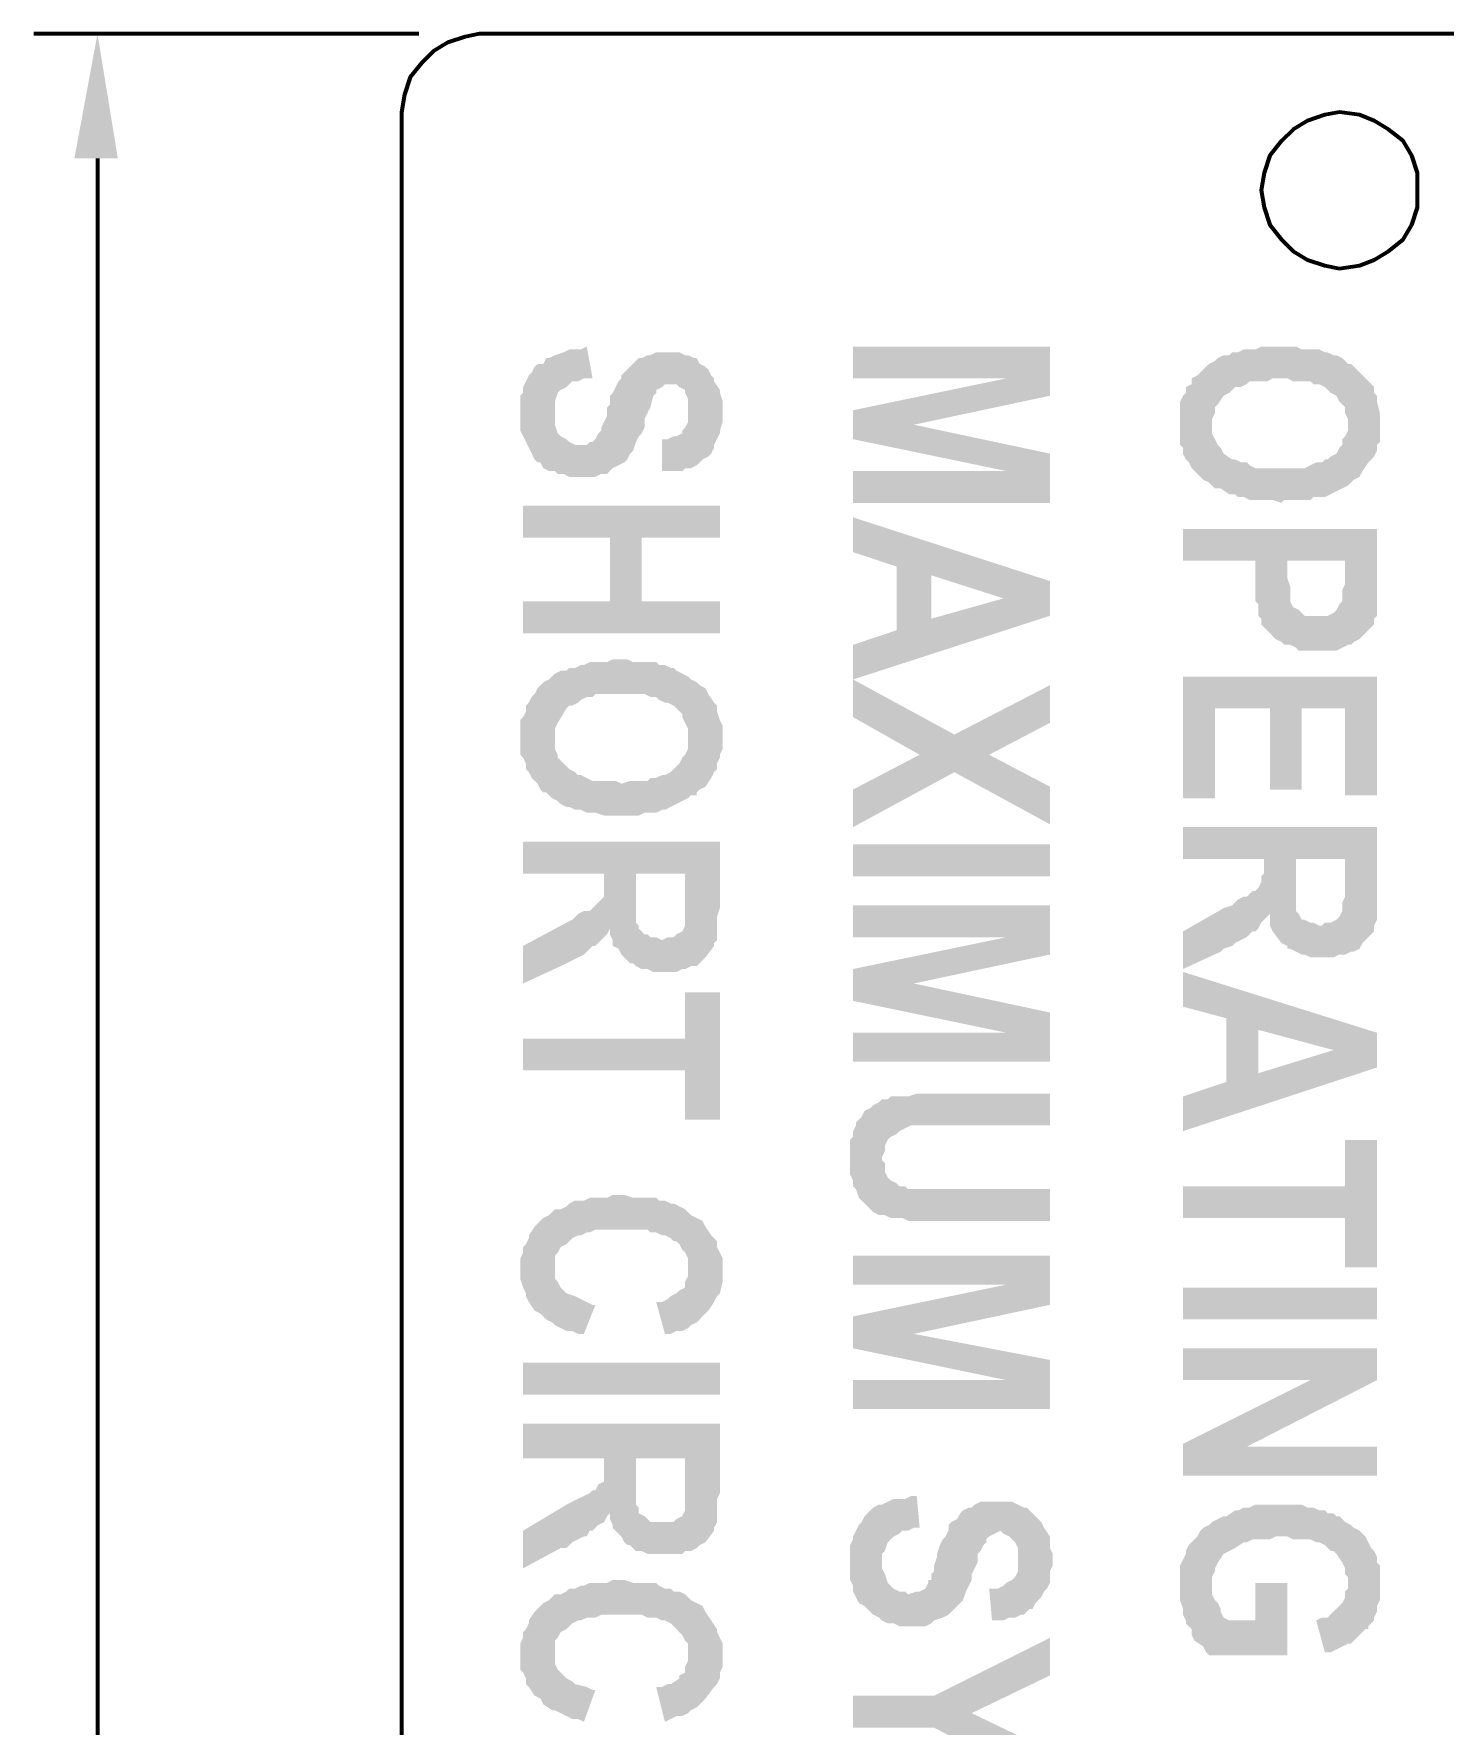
# Model space of a CAD drawing. Header units: inches. Extents: x -186 to 186, y -282 to 282.
# Drawn here: x -137.52 to -119.46, y -28.72 to -7.07 of the extents above; entities that cross this region are included whole.
import ezdxf

# ---------------------------------------------------------------- set-up
doc = ezdxf.new("R2010")
doc.units = ezdxf.units.IN
doc.header["$MEASUREMENT"] = 0
doc.layers.add('H', color=7, linetype='CONTINUOUS', lineweight=100)
doc.layers.add('P', color=250, linetype='CONTINUOUS', lineweight=100)

msp = doc.modelspace()

# ---------------------------------------------------------------- hatches: boundary and pattern name
at = {"layer": 'H', "linetype": 'Continuous'}
for points in [[(-136.444, -8.667), (-137, -8.667), (-136.704, -7.074)], [(-128.704, -11.889), (-128.704, -11.815), (-128.704, -11.778), (-128.741, -11.667), (-128.741, -11.63), (-128.815, -11.519), (-128.815, -11.481), (-128.852, -11.444), (-128.889, -11.37), (-128.926, -11.333), (-129, -11.296), (-129.037, -11.222), (-129.074, -11.222), (-129.148, -11.185), (-129.185, -11.185), (-129.259, -11.148), (-129.333, -11.148), (-129.407, -11.148), (-129.481, -11.148), (-129.556, -11.148), (-129.63, -11.185), (-129.667, -11.185), (-129.741, -11.222), (-129.778, -11.222), (-129.852, -11.296), (-129.889, -11.333), (-129.926, -11.37), (-130, -11.444), (-130, -11.481), (-130.037, -11.519), (-130.074, -11.593), (-130.111, -11.667), (-130.148, -11.704), (-130.148, -11.815), (-130.185, -11.852), (-130.185, -11.963), (-130.222, -12.037), (-130.259, -12.111), (-130.259, -12.148), (-130.296, -12.185), (-130.333, -12.259), (-130.37, -12.296), (-130.407, -12.296), (-130.444, -12.333), (-130.519, -12.333), (-130.593, -12.333), (-130.667, -12.296), (-130.704, -12.259), (-130.778, -12.222), (-130.815, -12.185), (-130.852, -12.074), (-130.852, -12), (-130.852, -11.926), (-130.926, -11.222), (-130.963, -11.222), (-131, -11.296), (-131.074, -11.296), (-131.111, -11.333), (-131.148, -11.407), (-131.185, -11.444), (-131.259, -11.593), (-131.259, -11.667), (-131.296, -11.704), (-131.296, -11.778), (-131.296, -12), (-131.296, -12.074), (-131.296, -12.148), (-131.259, -12.222), (-131.222, -12.296), (-131.148, -12.444), (-131.111, -12.519), (-131.074, -12.556), (-131.037, -12.556), (-131, -12.63), (-130.926, -12.667), (-130.852, -12.667), (-130.815, -12.704), (-130.741, -12.704), (-130.667, -12.741), (-130.593, -12.741), (-130.481, -12.741), (-130.407, -12.741), (-130.333, -12.741), (-130.259, -12.704), (-130.185, -12.704), (-130.111, -12.63), (-130.037, -12.593), (-129.963, -12.556), (-129.926, -12.519), (-129.889, -12.444), (-129.852, -12.407), (-129.815, -12.296), (-129.778, -12.222), (-129.741, -12.185), (-129.704, -12.111), (-129.704, -12), (-129.667, -11.926), (-129.63, -11.852), (-129.593, -11.704), (-129.556, -11.667), (-129.556, -11.63), (-129.481, -11.593), (-129.444, -11.556), (-129.37, -11.556), (-129.296, -11.556), (-129.259, -11.593), (-129.185, -11.63), (-129.185, -11.667), (-129.148, -11.741), (-129.148, -11.815), (-129.148, -11.889), (-129.111, -12.63), (-129.037, -12.593), (-129, -12.556), (-128.963, -12.519), (-128.889, -12.481), (-128.852, -12.444), (-128.815, -12.37), (-128.815, -12.333), (-128.778, -12.259), (-128.741, -12.185), (-128.741, -12.148), (-128.704, -12.037), (-128.704, -12)], [(-130.37, -11.481), (-130.444, -11.074), (-130.519, -11.111), (-130.593, -11.111), (-130.667, -11.111), (-130.741, -11.148), (-130.852, -11.185), (-130.926, -11.222), (-130.852, -11.926), (-130.852, -11.852), (-130.852, -11.778), (-130.815, -11.667), (-130.778, -11.63), (-130.704, -11.593), (-130.667, -11.556), (-130.63, -11.519), (-130.556, -11.519), (-130.481, -11.481)], [(-124.519, -11.704), (-124.519, -11.074), (-127.037, -11.074), (-127.037, -11.481), (-125.074, -11.481)], [(-120.296, -12.074), (-120.296, -12), (-120.296, -11.926), (-120.333, -11.778), (-120.333, -11.704), (-120.37, -11.667), (-120.37, -11.593), (-120.519, -11.444), (-120.556, -11.407), (-120.593, -11.37), (-120.667, -11.296), (-120.704, -11.296), (-120.778, -11.222), (-120.852, -11.185), (-120.889, -11.185), (-120.963, -11.148), (-121, -11.148), (-121.074, -11.111), (-121.148, -11.111), (-121.222, -11.111), (-121.296, -11.111), (-121.37, -11.074), (-121.444, -11.074), (-121.519, -11.074), (-121.667, -11.074), (-121.778, -11.074), (-121.815, -11.074), (-121.889, -11.111), (-121.963, -11.111), (-122.037, -11.111), (-122.111, -11.148), (-122.185, -11.148), (-122.222, -11.185), (-122.296, -11.185), (-122.37, -11.222), (-122.407, -11.259), (-122.481, -11.296), (-122.519, -11.333), (-122.556, -11.37), (-122.593, -11.407), (-122.63, -11.444), (-122.704, -11.481), (-122.704, -11.556), (-122.778, -11.593), (-122.778, -11.667), (-122.815, -11.704), (-122.852, -11.778), (-122.852, -11.926), (-122.852, -12.185), (-122.852, -12.259), (-122.852, -12.333), (-122.815, -12.37), (-122.815, -12.444), (-122.778, -12.519), (-122.741, -12.556), (-122.704, -12.63), (-122.667, -12.667), (-122.63, -12.704), (-122.556, -12.778), (-122.481, -12.815), (-122.444, -12.852), (-122.444, -12.074), (-122.444, -12), (-122.407, -11.926), (-122.407, -11.852), (-122.37, -11.815), (-122.296, -11.704), (-122.222, -11.667), (-122.185, -11.63), (-122.148, -11.593), (-122.074, -11.593), (-122, -11.556), (-121.963, -11.519), (-121.889, -11.519), (-121.815, -11.519), (-121.741, -11.519), (-121.667, -11.481), (-121.481, -11.481), (-121.407, -11.519), (-121.333, -11.519), (-121.259, -11.519), (-121.185, -11.519), (-121.148, -11.556), (-121.074, -11.556), (-121, -11.593), (-120.963, -11.63), (-120.926, -11.667), (-120.852, -11.704), (-120.815, -11.778), (-120.778, -11.815), (-120.741, -11.852), (-120.741, -11.926), (-120.704, -12), (-120.704, -12.074), (-120.667, -12.815), (-120.63, -12.778), (-120.556, -12.741), (-120.519, -12.667), (-120.444, -12.556), (-120.407, -12.519), (-120.37, -12.481), (-120.333, -12.407), (-120.333, -12.333), (-120.296, -12.296), (-120.296, -12.185), (-120.296, -12.148)], [(-124.519, -11.704), (-125.074, -11.481), (-127.037, -11.889), (-126.259, -12.074)], [(-129.111, -12.63), (-129.148, -11.889), (-129.148, -11.963), (-129.148, -12.037), (-129.185, -12.111), (-129.222, -12.148), (-129.222, -12.185), (-129.296, -12.222), (-129.333, -12.222), (-129.407, -12.259), (-129.481, -12.259), (-129.481, -12.667), (-129.37, -12.667), (-129.296, -12.667), (-129.222, -12.667), (-129.185, -12.63)], [(-124.519, -13.074), (-124.519, -12.444), (-126.259, -12.074), (-127.037, -11.889), (-127.037, -12.259), (-125.074, -12.667)], [(-120.667, -12.815), (-120.704, -12.074), (-120.704, -12.148), (-120.741, -12.222), (-120.778, -12.259), (-120.778, -12.333), (-120.815, -12.37), (-120.852, -12.444), (-120.926, -12.481), (-120.963, -12.519), (-121, -12.519), (-121.037, -12.556), (-121.111, -12.556), (-121.185, -12.593), (-121.259, -12.63), (-121.333, -12.63), (-121.407, -12.63), (-121.481, -12.63), (-121.556, -12.63), (-121.667, -12.63), (-121.741, -12.63), (-121.815, -12.63), (-121.889, -12.63), (-121.963, -12.593), (-122, -12.556), (-122.074, -12.556), (-122.148, -12.519), (-122.185, -12.519), (-122.296, -12.444), (-122.333, -12.37), (-122.37, -12.333), (-122.407, -12.259), (-122.444, -12.185), (-122.444, -12.148), (-122.444, -12.074), (-122.444, -12.852), (-122.407, -12.889), (-122.333, -12.889), (-122.222, -12.963), (-122.148, -12.963), (-122.111, -13), (-122.037, -13), (-121.963, -13.037), (-121.889, -13.037), (-121.815, -13.037), (-121.667, -13.037), (-121.556, -13.074), (-121.519, -13.037), (-121.333, -13.037), (-121.296, -13.037), (-121.185, -13.037), (-121.148, -13), (-121.074, -13), (-121, -13), (-120.926, -12.963), (-120.704, -12.852)], [(-124.519, -13.074), (-125.074, -12.667), (-127.037, -12.667), (-127.037, -13.074)], [(-128.741, -13.519), (-128.741, -13.111), (-131.259, -13.111), (-131.259, -13.519), (-130.148, -13.519), (-130.148, -14.333), (-129.741, -13.519)], [(-124.519, -14.519), (-124.519, -14.074), (-127.037, -13.259), (-127.037, -13.704), (-126.481, -13.889), (-126.481, -14.704), (-126.037, -14), (-125.111, -14.296)], [(-120.333, -14.037), (-120.333, -13.407), (-122.815, -13.407), (-122.815, -13.815), (-121.889, -13.815), (-121.889, -14.333), (-121.852, -14.37), (-121.852, -14.444), (-121.852, -14.519), (-121.815, -14.556), (-121.815, -14.63), (-121.704, -14.741), (-121.667, -14.778), (-121.63, -14.815), (-121.556, -14.852), (-121.519, -14.889), (-121.481, -13.815), (-120.741, -13.815), (-120.741, -14), (-120.704, -14.889), (-120.667, -14.889), (-120.63, -14.852), (-120.556, -14.815), (-120.519, -14.778), (-120.444, -14.704), (-120.407, -14.667), (-120.37, -14.63), (-120.37, -14.556), (-120.333, -14.519), (-120.333, -14.444), (-120.333, -14.407), (-120.333, -14.148)], [(-128.741, -14.741), (-128.741, -14.333), (-129.741, -14.333), (-129.741, -13.519), (-130.148, -14.333), (-131.259, -14.333), (-131.259, -14.741)], [(-120.704, -14.889), (-120.741, -14), (-120.741, -14.111), (-120.778, -14.185), (-120.778, -14.259), (-120.778, -14.296), (-120.778, -14.333), (-120.815, -14.37), (-120.852, -14.444), (-120.889, -14.481), (-120.963, -14.519), (-121.037, -14.519), (-121.185, -14.519), (-121.259, -14.519), (-121.296, -14.481), (-121.333, -14.444), (-121.407, -14.407), (-121.444, -14.333), (-121.444, -14.296), (-121.444, -14.222), (-121.444, -14.148), (-121.481, -14.037), (-121.481, -13.815), (-121.519, -14.889), (-121.444, -14.889), (-121.37, -14.926), (-121.333, -14.963), (-121.259, -14.963), (-120.926, -14.963), (-120.852, -14.963), (-120.778, -14.926)], [(-124.519, -14.519), (-125.111, -14.296), (-126.037, -14.556), (-126.037, -14), (-126.481, -14.704), (-127.037, -14.889), (-127.037, -15.333)], [(-128.704, -16.074), (-128.704, -16), (-128.704, -15.926), (-128.741, -15.852), (-128.778, -15.741), (-128.778, -15.667), (-128.815, -15.63), (-128.889, -15.519), (-128.926, -15.444), (-129, -15.407), (-129.037, -15.37), (-129.111, -15.333), (-129.148, -15.296), (-129.222, -15.259), (-129.296, -15.222), (-129.333, -15.185), (-129.37, -15.185), (-129.444, -15.148), (-129.519, -15.148), (-129.556, -15.111), (-129.63, -15.111), (-129.704, -15.111), (-129.778, -15.111), (-129.852, -15.111), (-129.926, -15.074), (-130.111, -15.074), (-130.185, -15.111), (-130.259, -15.111), (-130.333, -15.111), (-130.407, -15.111), (-130.481, -15.148), (-130.519, -15.148), (-130.593, -15.185), (-130.667, -15.185), (-130.704, -15.222), (-130.778, -15.222), (-130.852, -15.259), (-130.889, -15.296), (-130.926, -15.333), (-131, -15.37), (-131.037, -15.407), (-131.074, -15.444), (-131.111, -15.519), (-131.148, -15.556), (-131.185, -15.63), (-131.222, -15.667), (-131.222, -15.741), (-131.259, -15.815), (-131.296, -15.852), (-131.296, -15.926), (-131.296, -16.185), (-131.296, -16.296), (-131.259, -16.333), (-131.222, -16.407), (-131.222, -16.481), (-131.185, -16.519), (-131.148, -16.593), (-131.111, -16.63), (-131.074, -16.667), (-131.037, -16.741), (-131, -16.778), (-130.963, -16.778), (-130.926, -16.815), (-130.889, -16.852), (-130.852, -16.074), (-130.852, -16), (-130.852, -15.963), (-130.815, -15.889), (-130.704, -15.704), (-130.667, -15.667), (-130.63, -15.667), (-130.556, -15.63), (-130.519, -15.593), (-130.444, -15.556), (-130.37, -15.556), (-130.333, -15.519), (-130.222, -15.519), (-130.185, -15.519), (-130.074, -15.519), (-129.926, -15.519), (-129.852, -15.519), (-129.778, -15.519), (-129.704, -15.519), (-129.63, -15.556), (-129.556, -15.556), (-129.519, -15.593), (-129.444, -15.63), (-129.407, -15.63), (-129.333, -15.667), (-129.296, -15.704), (-129.222, -15.778), (-129.222, -15.815), (-129.185, -15.889), (-129.148, -15.963), (-129.148, -16), (-129.148, -16.074), (-129.111, -16.815), (-129.037, -16.815), (-129.037, -16.778), (-129, -16.741), (-128.926, -16.704), (-128.852, -16.593), (-128.815, -16.519), (-128.778, -16.481), (-128.778, -16.407), (-128.741, -16.333), (-128.741, -16.296), (-128.704, -16.222), (-128.704, -16.148)], [(-125.741, -16.037), (-127.037, -15.333), (-127.037, -15.815), (-126.185, -16.296)], [(-120.333, -16.815), (-120.333, -15.296), (-122.815, -15.296), (-122.815, -16.852), (-122.407, -16.852), (-122.407, -15.704), (-121.704, -15.704), (-121.704, -16.741), (-121.296, -16.741), (-121.296, -15.704), (-120.741, -15.704), (-120.741, -16.815)], [(-124.519, -15.889), (-124.519, -15.407), (-125.741, -16.037), (-126.185, -16.296), (-127.037, -16.741), (-127.037, -17.222), (-125.741, -16.519), (-125.296, -16.296)], [(-129.111, -16.815), (-129.148, -16.074), (-129.148, -16.148), (-129.148, -16.222), (-129.185, -16.296), (-129.222, -16.333), (-129.259, -16.407), (-129.296, -16.444), (-129.333, -16.481), (-129.37, -16.519), (-129.444, -16.556), (-129.481, -16.556), (-129.556, -16.593), (-129.63, -16.593), (-129.667, -16.63), (-129.741, -16.63), (-129.815, -16.63), (-129.889, -16.63), (-130, -16.667), (-130.074, -16.63), (-130.148, -16.63), (-130.222, -16.63), (-130.296, -16.63), (-130.37, -16.63), (-130.444, -16.593), (-130.519, -16.556), (-130.556, -16.556), (-130.593, -16.519), (-130.667, -16.481), (-130.704, -16.444), (-130.778, -16.37), (-130.815, -16.333), (-130.815, -16.296), (-130.852, -16.222), (-130.852, -16.148), (-130.852, -16.074), (-130.889, -16.852), (-130.815, -16.889), (-130.778, -16.926), (-130.704, -16.963), (-130.667, -16.963), (-130.593, -17), (-130.519, -17), (-130.444, -17.037), (-130.37, -17.037), (-130.333, -17.037), (-130.222, -17.074), (-130.074, -17.074), (-130, -17.074), (-129.926, -17.074), (-129.778, -17.074), (-129.704, -17.037), (-129.63, -17.037), (-129.556, -17.037), (-129.481, -17), (-129.444, -17), (-129.37, -16.963), (-129.148, -16.852)], [(-124.519, -17.185), (-124.519, -16.704), (-125.296, -16.296), (-125.741, -16.519)], [(-120.333, -18.074), (-120.333, -17.222), (-122.815, -17.222), (-122.815, -17.63), (-121.778, -17.63), (-121.778, -17.704), (-121.778, -18.407), (-121.704, -18.333), (-121.704, -18.407), (-121.704, -18.481), (-121.667, -18.556), (-121.556, -18.704), (-121.481, -18.741), (-121.481, -18.778), (-121.444, -18.778), (-121.37, -17.63), (-120.741, -17.63), (-120.741, -18.852), (-120.667, -18.815), (-120.63, -18.815), (-120.556, -18.778), (-120.519, -18.704), (-120.37, -18.556), (-120.37, -18.519), (-120.37, -18.481), (-120.333, -18.407), (-120.333, -18.333), (-120.333, -18.185)], [(-128.741, -18.259), (-128.741, -17.407), (-131.259, -17.407), (-131.259, -17.815), (-130.222, -17.815), (-130.222, -17.889), (-130.185, -18.593), (-130.148, -18.519), (-130.148, -18.593), (-130.111, -18.667), (-130.111, -18.741), (-130.037, -18.778), (-130, -18.852), (-129.963, -18.889), (-129.926, -18.926), (-129.889, -18.963), (-129.852, -18.963), (-129.815, -17.815), (-129.185, -17.815), (-129.185, -19.037), (-129.111, -19), (-129.037, -19), (-129, -18.963), (-128.926, -18.889), (-128.815, -18.741), (-128.815, -18.704), (-128.778, -18.667), (-128.778, -18.593), (-128.778, -18.519), (-128.778, -18.37)], [(-127.037, -17.852), (-124.519, -17.852), (-124.519, -17.444), (-127.037, -17.444)], [(-121.778, -18.407), (-121.778, -17.704), (-121.778, -17.815), (-121.815, -17.852), (-121.815, -17.926), (-121.852, -18), (-121.889, -18.037), (-121.926, -18.037), (-121.963, -18.074), (-122, -18.111), (-122.037, -18.111), (-122.111, -18.148), (-122.185, -18.222), (-122.296, -18.259), (-122.815, -18.556), (-122.815, -19.037), (-122.333, -18.815), (-122.296, -18.778), (-122.185, -18.741), (-122.148, -18.704), (-122.074, -18.667), (-122, -18.63), (-121.963, -18.593), (-121.926, -18.556), (-121.889, -18.556), (-121.852, -18.519), (-121.815, -18.444)], [(-120.741, -18.852), (-120.741, -17.963), (-120.741, -18.111), (-120.778, -18.185), (-120.778, -18.259), (-120.778, -18.296), (-120.815, -18.37), (-120.852, -18.407), (-120.926, -18.444), (-121, -18.444), (-121.037, -18.481), (-121.074, -18.481), (-121.148, -18.444), (-121.185, -18.444), (-121.259, -18.407), (-121.296, -18.407), (-121.333, -18.333), (-121.37, -18.296), (-121.37, -18.222), (-121.37, -18.111), (-121.37, -18.037), (-121.37, -17.63), (-121.444, -18.778), (-121.37, -18.815), (-121.296, -18.852), (-121.259, -18.852), (-121.185, -18.889), (-120.889, -18.889), (-120.815, -18.852)], [(-130.185, -18.593), (-130.222, -17.889), (-130.222, -18), (-130.222, -18.037), (-130.222, -18.111), (-130.296, -18.185), (-130.333, -18.222), (-130.37, -18.259), (-130.407, -18.296), (-130.481, -18.296), (-130.556, -18.333), (-130.63, -18.407), (-130.704, -18.444), (-131.259, -18.741), (-131.259, -19.222), (-130.778, -19), (-130.704, -18.963), (-130.63, -18.926), (-130.556, -18.889), (-130.481, -18.852), (-130.444, -18.815), (-130.407, -18.778), (-130.37, -18.741), (-130.333, -18.741), (-130.296, -18.704), (-130.222, -18.63)], [(-129.185, -19.037), (-129.185, -18.148), (-129.185, -18.296), (-129.185, -18.37), (-129.185, -18.444), (-129.185, -18.481), (-129.222, -18.556), (-129.296, -18.593), (-129.333, -18.63), (-129.407, -18.63), (-129.481, -18.667), (-129.556, -18.63), (-129.63, -18.63), (-129.667, -18.593), (-129.704, -18.593), (-129.778, -18.519), (-129.778, -18.481), (-129.815, -18.444), (-129.815, -18.296), (-129.815, -18.222), (-129.815, -17.815), (-129.852, -18.963), (-129.815, -19), (-129.741, -19.037), (-129.667, -19.037), (-129.593, -19.074), (-129.296, -19.074), (-129.222, -19.037)], [(-124.519, -18.852), (-124.519, -18.222), (-127.037, -18.222), (-127.037, -18.63), (-125.074, -18.63)], [(-124.519, -18.852), (-125.074, -18.63), (-127.037, -19.037), (-126.259, -19.222)], [(-124.519, -20.222), (-124.519, -19.593), (-126.259, -19.222), (-127.037, -19.037), (-127.037, -19.444), (-125.074, -19.852)], [(-120.333, -20.296), (-120.333, -19.852), (-122.815, -19.074), (-122.815, -19.519), (-122.259, -19.667), (-122.259, -20.481), (-121.852, -19.815), (-120.889, -20.074)], [(-128.741, -20.963), (-128.741, -19.333), (-129.185, -19.333), (-129.185, -19.926), (-131.259, -19.926), (-131.259, -20.333), (-129.185, -20.333), (-129.185, -20.963)], [(-124.519, -20.222), (-125.074, -19.852), (-127.037, -19.852), (-127.037, -20.222)], [(-120.333, -20.296), (-120.889, -20.074), (-121.852, -20.37), (-121.852, -19.815), (-122.259, -20.481), (-122.815, -20.667), (-122.815, -21.111)], [(-124.519, -22.259), (-124.519, -21.852), (-126.185, -21.852), (-126.259, -21.852), (-126.333, -21.852), (-126.37, -21.815), (-126.407, -21.815), (-126.444, -21.815), (-126.481, -21.778), (-126.556, -21.741), (-126.593, -21.704), (-126.63, -21.63), (-126.63, -21.519), (-126.667, -21.481), (-126.667, -20.704), (-126.704, -20.741), (-126.778, -20.778), (-126.815, -20.815), (-126.889, -20.852), (-126.926, -20.926), (-126.963, -20.963), (-127, -21), (-127, -21.037), (-127.037, -21.111), (-127.037, -21.185), (-127.074, -21.222), (-127.074, -21.333), (-127.074, -21.593), (-127.074, -21.667), (-127.037, -21.741), (-127.037, -21.815), (-127, -21.852), (-126.963, -21.963), (-126.926, -22), (-126.889, -22.037), (-126.815, -22.111), (-126.778, -22.148), (-126.704, -22.185), (-126.63, -22.185), (-126.556, -22.222), (-126.519, -22.222), (-126.444, -22.222), (-126.407, -22.222), (-126.333, -22.259), (-126.185, -22.259), (-126.111, -22.259), (-125.852, -22.259)], [(-124.519, -21.037), (-124.519, -20.63), (-126, -20.63), (-126.074, -20.63), (-126.222, -20.63), (-126.333, -20.667), (-126.37, -20.667), (-126.444, -20.667), (-126.519, -20.667), (-126.556, -20.667), (-126.593, -20.704), (-126.63, -20.704), (-126.667, -20.704), (-126.667, -21.481), (-126.667, -21.444), (-126.63, -21.37), (-126.63, -21.296), (-126.593, -21.222), (-126.556, -21.185), (-126.481, -21.148), (-126.444, -21.111), (-126.37, -21.074), (-126.296, -21.037), (-126.148, -21.037), (-126.074, -21.037), (-125.889, -21.037)], [(-120.333, -22.852), (-120.333, -21.222), (-120.741, -21.222), (-120.741, -21.815), (-122.815, -21.815), (-122.815, -22.222), (-120.741, -22.222), (-120.741, -22.852)], [(-129.111, -22.185), (-129.148, -22.148), (-129.185, -22.111), (-129.259, -22.074), (-129.333, -22.037), (-129.37, -22.037), (-129.444, -22), (-129.519, -22), (-129.556, -21.963), (-129.63, -21.963), (-129.704, -21.963), (-129.778, -21.963), (-129.852, -21.963), (-129.963, -21.926), (-130.111, -21.926), (-130.185, -21.963), (-130.259, -21.963), (-130.333, -21.963), (-130.407, -21.963), (-130.481, -22), (-130.519, -22), (-130.593, -22), (-130.667, -22.037), (-130.704, -22.074), (-130.778, -22.111), (-130.852, -22.111), (-130.889, -22.148), (-130.852, -22.852), (-130.852, -22.704), (-130.815, -22.667), (-130.778, -22.593), (-130.704, -22.556), (-130.667, -22.519), (-130.63, -22.481), (-130.556, -22.444), (-130.519, -22.444), (-130.444, -22.407), (-130.407, -22.407), (-130.333, -22.37), (-130.259, -22.37), (-130.185, -22.37), (-130.074, -22.37), (-129.926, -22.37), (-129.815, -22.37), (-129.741, -22.37), (-129.667, -22.37), (-129.63, -22.407), (-129.556, -22.407), (-129.481, -22.444), (-129.444, -22.444), (-129.37, -22.481), (-129.333, -22.519), (-129.296, -22.519), (-129.259, -22.556), (-129.222, -22.63), (-129.185, -22.667), (-129.148, -22.741), (-129.148, -22.815), (-129.148, -22.889)], [(-130.333, -23.333), (-130.37, -23.333), (-130.444, -23.296), (-130.593, -23.222), (-130.704, -23.185), (-130.741, -23.148), (-130.778, -23.111), (-130.815, -23.037), (-130.852, -23), (-130.852, -22.926), (-130.852, -22.852), (-130.889, -22.148), (-130.926, -22.185), (-131, -22.222), (-131.037, -22.259), (-131.111, -22.333), (-131.185, -22.444), (-131.185, -22.481), (-131.222, -22.556), (-131.259, -22.593), (-131.259, -22.667), (-131.296, -22.741), (-131.296, -22.815), (-131.296, -23), (-131.259, -23.111), (-131.222, -23.185), (-131.222, -23.222), (-131.185, -23.296), (-131.111, -23.407), (-131.037, -23.444), (-131, -23.481), (-130.963, -23.519), (-130.889, -23.556), (-130.852, -23.593), (-130.704, -23.667), (-130.63, -23.667), (-130.556, -23.704), (-130.481, -23.704)], [(-128.704, -22.889), (-128.704, -22.852), (-128.704, -22.815), (-128.704, -22.741), (-128.741, -22.667), (-128.778, -22.593), (-128.778, -22.519), (-128.815, -22.481), (-128.852, -22.444), (-128.926, -22.333), (-128.963, -22.259), (-129.037, -22.222), (-129.111, -22.185), (-129.148, -22.889), (-129.148, -22.963), (-129.185, -23.037), (-129.185, -23.111), (-129.259, -23.148), (-129.296, -23.185), (-129.37, -23.222), (-129.407, -23.259), (-129.481, -23.296), (-129.556, -23.296), (-129.444, -23.704), (-129.37, -23.704), (-129.296, -23.667), (-129.222, -23.667), (-129.148, -23.63), (-129.111, -23.593), (-129.037, -23.556), (-129, -23.519), (-128.963, -23.481), (-128.926, -23.444), (-128.889, -23.407), (-128.815, -23.296), (-128.778, -23.222), (-128.741, -23.185), (-128.704, -23.037), (-128.704, -22.963)], [(-124.519, -23.333), (-124.519, -22.704), (-127.037, -22.704), (-127.037, -23.074), (-125.074, -23.074)], [(-124.519, -23.333), (-125.074, -23.074), (-127.037, -23.481), (-126.259, -23.704)], [(-122.815, -23.519), (-120.333, -23.519), (-120.333, -23.111), (-122.815, -23.111)], [(-124.519, -24.667), (-124.519, -24.037), (-126.259, -23.704), (-127.037, -23.481), (-127.037, -23.889), (-125.074, -24.296)], [(-120.333, -24.296), (-120.333, -23.889), (-122.815, -23.889), (-122.815, -24.296), (-121.185, -24.296)], [(-131.259, -24.481), (-128.741, -24.481), (-128.741, -24.074), (-131.259, -24.074)], [(-124.519, -24.667), (-125.074, -24.296), (-127.037, -24.296), (-127.037, -24.667)], [(-120.333, -24.296), (-121.185, -24.296), (-122.815, -25.111), (-122, -25.148)], [(-128.741, -25.741), (-128.741, -24.852), (-131.259, -24.852), (-131.259, -25.296), (-130.222, -25.296), (-130.222, -25.37), (-130.185, -26.037), (-130.148, -26), (-130.148, -26.074), (-130.111, -26.148), (-130.111, -26.185), (-130.037, -26.259), (-130, -26.296), (-129.963, -26.37), (-129.926, -26.407), (-129.889, -26.407), (-129.852, -26.444), (-129.815, -25.296), (-129.185, -25.296), (-129.185, -26.481), (-129.111, -26.481), (-129.037, -26.444), (-129, -26.407), (-128.926, -26.37), (-128.815, -26.222), (-128.815, -26.185), (-128.778, -26.111), (-128.778, -26), (-128.778, -25.815)], [(-120.333, -25.519), (-120.333, -25.148), (-122, -25.148), (-122.815, -25.111), (-122.815, -25.519)], [(-129.185, -26.481), (-129.185, -25.593), (-129.185, -25.778), (-129.185, -25.852), (-129.185, -25.889), (-129.185, -25.926), (-129.185, -25.963), (-129.222, -26.037), (-129.296, -26.074), (-129.333, -26.111), (-129.407, -26.111), (-129.481, -26.111), (-129.63, -26.111), (-129.667, -26.074), (-129.704, -26.037), (-129.778, -26), (-129.778, -25.963), (-129.778, -25.926), (-129.815, -25.889), (-129.815, -25.778), (-129.815, -25.667), (-129.815, -25.296), (-129.852, -26.444), (-129.815, -26.481), (-129.741, -26.481), (-129.667, -26.519), (-129.593, -26.519), (-129.296, -26.519), (-129.222, -26.519)], [(-130.185, -26.037), (-130.222, -25.37), (-130.222, -25.444), (-130.222, -25.519), (-130.222, -25.556), (-130.222, -25.593), (-130.296, -25.63), (-130.333, -25.704), (-130.37, -25.704), (-130.407, -25.741), (-130.481, -25.778), (-130.556, -25.815), (-130.63, -25.852), (-130.704, -25.889), (-131.259, -26.222), (-131.259, -26.704), (-130.778, -26.444), (-130.704, -26.444), (-130.63, -26.37), (-130.556, -26.333), (-130.481, -26.296), (-130.444, -26.296), (-130.407, -26.222), (-130.37, -26.222), (-130.333, -26.185), (-130.296, -26.148), (-130.222, -26.111)], [(-124.481, -26.593), (-124.481, -26.519), (-124.519, -26.444), (-124.519, -26.37), (-124.519, -26.296), (-124.593, -26.185), (-124.63, -26.111), (-124.667, -26.074), (-124.704, -26.037), (-124.778, -25.963), (-124.815, -25.926), (-124.852, -25.926), (-124.926, -25.889), (-125, -25.852), (-125.037, -25.852), (-125.111, -25.852), (-125.185, -25.852), (-125.259, -25.852), (-125.333, -25.852), (-125.407, -25.852), (-125.481, -25.889), (-125.519, -25.926), (-125.556, -25.926), (-125.63, -25.963), (-125.667, -26), (-125.704, -26.074), (-125.778, -26.111), (-125.815, -26.148), (-125.815, -26.222), (-125.852, -26.296), (-125.889, -26.333), (-125.926, -26.407), (-125.963, -26.519), (-125.963, -26.556), (-126, -26.667), (-126, -26.741), (-126.037, -26.778), (-126.037, -26.852), (-126.074, -26.852), (-126.074, -26.889), (-126.111, -26.963), (-126.185, -27), (-126.222, -27), (-126.333, -27.037), (-126.37, -27), (-126.444, -27), (-126.519, -26.963), (-126.556, -26.926), (-126.593, -26.889), (-126.63, -26.778), (-126.667, -26.704), (-126.667, -26.63), (-126.704, -25.889), (-126.778, -25.926), (-126.815, -25.963), (-126.852, -26), (-126.889, -26.037), (-126.926, -26.111), (-126.963, -26.148), (-127.037, -26.296), (-127.037, -26.333), (-127.074, -26.407), (-127.074, -26.481), (-127.074, -26.704), (-127.074, -26.778), (-127.074, -26.852), (-127.037, -26.926), (-127.037, -27), (-126.963, -27.148), (-126.889, -27.185), (-126.852, -27.222), (-126.815, -27.259), (-126.778, -27.296), (-126.704, -27.333), (-126.667, -27.37), (-126.593, -27.407), (-126.519, -27.407), (-126.444, -27.444), (-126.37, -27.444), (-126.259, -27.444), (-126.185, -27.444), (-126.111, -27.444), (-126.037, -27.407), (-126, -27.37), (-125.889, -27.333), (-125.815, -27.296), (-125.778, -27.259), (-125.704, -27.185), (-125.667, -27.148), (-125.63, -27.111), (-125.593, -27), (-125.556, -26.926), (-125.519, -26.852), (-125.519, -26.778), (-125.481, -26.704), (-125.444, -26.63), (-125.444, -26.519), (-125.407, -26.481), (-125.37, -26.407), (-125.333, -26.37), (-125.333, -26.333), (-125.296, -26.296), (-125.222, -26.259), (-125.148, -26.222), (-125.111, -26.259), (-125.037, -26.296), (-125, -26.333), (-124.963, -26.37), (-124.926, -26.444), (-124.926, -26.519), (-124.926, -26.593), (-124.889, -27.296), (-124.852, -27.296), (-124.778, -27.222), (-124.741, -27.222), (-124.704, -27.148), (-124.667, -27.111), (-124.63, -27.074), (-124.593, -27), (-124.556, -26.963), (-124.519, -26.889), (-124.519, -26.815), (-124.519, -26.741), (-124.481, -26.667)], [(-126.185, -26.185), (-126.222, -25.778), (-126.296, -25.778), (-126.37, -25.815), (-126.444, -25.815), (-126.519, -25.815), (-126.667, -25.889), (-126.704, -25.889), (-126.667, -26.63), (-126.667, -26.519), (-126.63, -26.481), (-126.593, -26.37), (-126.556, -26.333), (-126.519, -26.296), (-126.444, -26.259), (-126.407, -26.222), (-126.333, -26.222), (-126.259, -26.185)], [(-120.667, -26.148), (-120.741, -26.111), (-120.815, -26.037), (-120.852, -26.037), (-120.889, -26), (-120.963, -26), (-121, -25.963), (-121.074, -25.963), (-121.148, -25.926), (-121.222, -25.926), (-121.296, -25.889), (-121.333, -25.889), (-121.444, -25.889), (-121.481, -25.889), (-121.63, -25.889), (-121.667, -25.889), (-121.815, -25.889), (-121.889, -25.889), (-121.963, -25.926), (-122.037, -25.926), (-122.111, -25.963), (-122.148, -25.963), (-122.259, -26.037), (-122.296, -26.037), (-122.37, -26.074), (-122.444, -26.111), (-122.444, -26.889), (-122.444, -26.815), (-122.407, -26.741), (-122.407, -26.704), (-122.37, -26.63), (-122.296, -26.519), (-122.222, -26.481), (-122.148, -26.444), (-122.037, -26.37), (-122, -26.37), (-121.926, -26.333), (-121.852, -26.333), (-121.778, -26.333), (-121.704, -26.333), (-121.63, -26.296), (-121.481, -26.296), (-121.407, -26.333), (-121.333, -26.333), (-121.259, -26.333), (-121.185, -26.333), (-121.111, -26.37), (-121.074, -26.37), (-121, -26.407), (-120.963, -26.444), (-120.926, -26.481), (-120.889, -26.481), (-120.852, -26.519), (-120.778, -26.63), (-120.741, -26.704), (-120.741, -26.778), (-120.704, -26.815), (-120.704, -26.889)], [(-121.481, -27.815), (-121.481, -26.889), (-121.889, -26.889), (-121.889, -27.37), (-122.222, -27.37), (-122.296, -27.333), (-122.333, -27.259), (-122.333, -27.222), (-122.37, -27.148), (-122.407, -27.111), (-122.444, -27.037), (-122.444, -26.963), (-122.444, -26.111), (-122.481, -26.148), (-122.556, -26.185), (-122.593, -26.222), (-122.63, -26.296), (-122.667, -26.333), (-122.704, -26.37), (-122.741, -26.407), (-122.778, -26.481), (-122.778, -26.519), (-122.815, -26.593), (-122.852, -26.667), (-122.852, -26.704), (-122.852, -26.778), (-122.852, -27.037), (-122.852, -27.111), (-122.815, -27.222), (-122.815, -27.296), (-122.778, -27.37), (-122.778, -27.407), (-122.704, -27.481), (-122.704, -27.556), (-122.667, -27.63), (-122.556, -27.704), (-122.519, -27.778), (-122.481, -27.815)], [(-120.296, -26.889), (-120.296, -26.815), (-120.296, -26.741), (-120.296, -26.667), (-120.333, -26.63), (-120.333, -26.556), (-120.37, -26.481), (-120.407, -26.444), (-120.444, -26.37), (-120.481, -26.296), (-120.519, -26.259), (-120.556, -26.222), (-120.63, -26.185), (-120.667, -26.148), (-120.704, -26.889), (-120.704, -26.963), (-120.741, -27), (-120.741, -27.074), (-120.778, -27.148), (-120.815, -27.185), (-120.852, -27.222), (-120.926, -27.296), (-120.963, -27.333), (-121.037, -27.333), (-121.111, -27.37), (-121, -27.778), (-120.926, -27.778), (-120.704, -27.667), (-120.667, -27.667), (-120.63, -27.63), (-120.556, -27.556), (-120.519, -27.519), (-120.481, -27.481), (-120.444, -27.481), (-120.444, -27.444), (-120.37, -27.37), (-120.37, -27.333), (-120.333, -27.259), (-120.333, -27.185), (-120.296, -27.111), (-120.296, -27)], [(-124.889, -27.296), (-124.926, -26.593), (-124.926, -26.667), (-124.926, -26.741), (-124.963, -26.815), (-125, -26.852), (-125.074, -26.889), (-125.111, -26.926), (-125.185, -26.963), (-125.296, -26.963), (-125.259, -27.37), (-125.185, -27.37), (-125.111, -27.37), (-125.037, -27.333), (-124.963, -27.333)], [(-129.111, -27.111), (-129.148, -27.074), (-129.185, -27.037), (-129.259, -27), (-129.333, -27), (-129.37, -26.963), (-129.444, -26.963), (-129.519, -26.926), (-129.556, -26.889), (-129.63, -26.889), (-129.704, -26.889), (-129.778, -26.889), (-129.852, -26.889), (-129.963, -26.852), (-130.111, -26.852), (-130.185, -26.889), (-130.259, -26.889), (-130.333, -26.889), (-130.407, -26.889), (-130.481, -26.926), (-130.519, -26.926), (-130.593, -26.963), (-130.667, -26.963), (-130.704, -27), (-130.778, -27.037), (-130.852, -27.037), (-130.889, -27.074), (-130.852, -27.815), (-130.852, -27.778), (-130.852, -27.704), (-130.852, -27.63), (-130.815, -27.593), (-130.778, -27.519), (-130.704, -27.481), (-130.667, -27.444), (-130.63, -27.407), (-130.556, -27.37), (-130.519, -27.37), (-130.444, -27.333), (-130.407, -27.333), (-130.333, -27.333), (-130.259, -27.296), (-130.185, -27.296), (-130.074, -27.296), (-129.926, -27.296), (-129.815, -27.296), (-129.741, -27.296), (-129.667, -27.333), (-129.63, -27.333), (-129.556, -27.333), (-129.481, -27.37), (-129.444, -27.37), (-129.37, -27.407), (-129.333, -27.444), (-129.296, -27.481), (-129.259, -27.519), (-129.222, -27.556), (-129.185, -27.63), (-129.148, -27.667), (-129.148, -27.741), (-129.148, -27.815)], [(-130.333, -28.259), (-130.37, -28.259), (-130.444, -28.222), (-130.593, -28.185), (-130.63, -28.148), (-130.704, -28.111), (-130.741, -28.074), (-130.778, -28.037), (-130.815, -28), (-130.852, -27.926), (-130.852, -27.852), (-130.852, -27.815), (-130.889, -27.074), (-130.926, -27.111), (-131, -27.148), (-131.037, -27.185), (-131.111, -27.259), (-131.185, -27.37), (-131.185, -27.407), (-131.222, -27.481), (-131.259, -27.519), (-131.259, -27.593), (-131.296, -27.667), (-131.296, -27.741), (-131.296, -27.926), (-131.296, -28), (-131.259, -28.037), (-131.222, -28.111), (-131.222, -28.185), (-131.185, -28.222), (-131.111, -28.333), (-131.037, -28.37), (-131, -28.444), (-130.889, -28.519), (-130.852, -28.519), (-130.704, -28.593), (-130.63, -28.63), (-130.556, -28.63), (-130.481, -28.667)], [(-128.704, -27.852), (-128.704, -27.815), (-128.704, -27.741), (-128.704, -27.667), (-128.741, -27.593), (-128.778, -27.519), (-128.778, -27.481), (-128.852, -27.37), (-128.926, -27.259), (-128.963, -27.185), (-129.037, -27.148), (-129.111, -27.111), (-129.148, -27.815), (-129.148, -27.889), (-129.185, -27.963), (-129.185, -28.037), (-129.259, -28.074), (-129.259, -28.111), (-129.37, -28.185), (-129.407, -28.185), (-129.481, -28.222), (-129.556, -28.222), (-129.444, -28.667), (-129.37, -28.63), (-129.296, -28.593), (-129.222, -28.593), (-129.148, -28.556), (-129.111, -28.519), (-129.037, -28.481), (-129, -28.444), (-128.963, -28.407), (-128.926, -28.37), (-128.815, -28.222), (-128.778, -28.185), (-128.741, -28.111), (-128.741, -28.037), (-128.704, -27.963), (-128.704, -27.889)], [(-124.519, -28.074), (-124.519, -27.593), (-126, -28.333), (-125.519, -28.556)], [(-124.519, -29.519), (-124.519, -29.037), (-125.519, -28.556), (-126, -28.333), (-127.037, -28.333), (-127.037, -28.741), (-126, -28.741)]]:
    msp.add_hatch(color=0, dxfattribs=at).paths.add_polyline_path(points)

# ---------------------------------------------------------------- linework, layer by layer
at = {"layer": 'P', "color": 0, "linetype": 'Continuous'}
for points in [[(-132.593, -7.074), (-137.519, -7.074)], [(-108.815, -70.074), (-108.815, -8.074), (-108.815, -7.852), (-108.889, -7.63), (-109, -7.444), (-109.185, -7.296), (-109.37, -7.185), (-109.556, -7.111), (-109.815, -7.074), (-131.815, -7.074), (-132, -7.111), (-132.222, -7.185), (-132.407, -7.296), (-132.556, -7.444), (-132.704, -7.63), (-132.778, -7.852), (-132.815, -8.074), (-132.815, -70.074)], [(-120.815, -10.074), (-120.556, -10.037), (-120.37, -9.963), (-120.185, -9.852), (-120, -9.704), (-119.889, -9.519), (-119.815, -9.296), (-119.815, -9.074), (-119.815, -8.852), (-119.889, -8.63), (-120, -8.444), (-120.185, -8.296), (-120.37, -8.185), (-120.556, -8.111), (-120.815, -8.074), (-121, -8.111), (-121.222, -8.185), (-121.407, -8.296), (-121.556, -8.444), (-121.704, -8.63), (-121.778, -8.852), (-121.815, -9.074), (-121.778, -9.296), (-121.704, -9.519), (-121.556, -9.704), (-121.407, -9.852), (-121.222, -9.963), (-121, -10.037), (-120.815, -10.074)], [(-136.704, -8.667), (-136.704, -36.481)]]:
    msp.add_lwpolyline(points, dxfattribs=at)

doc.saveas('drawing.dxf')
